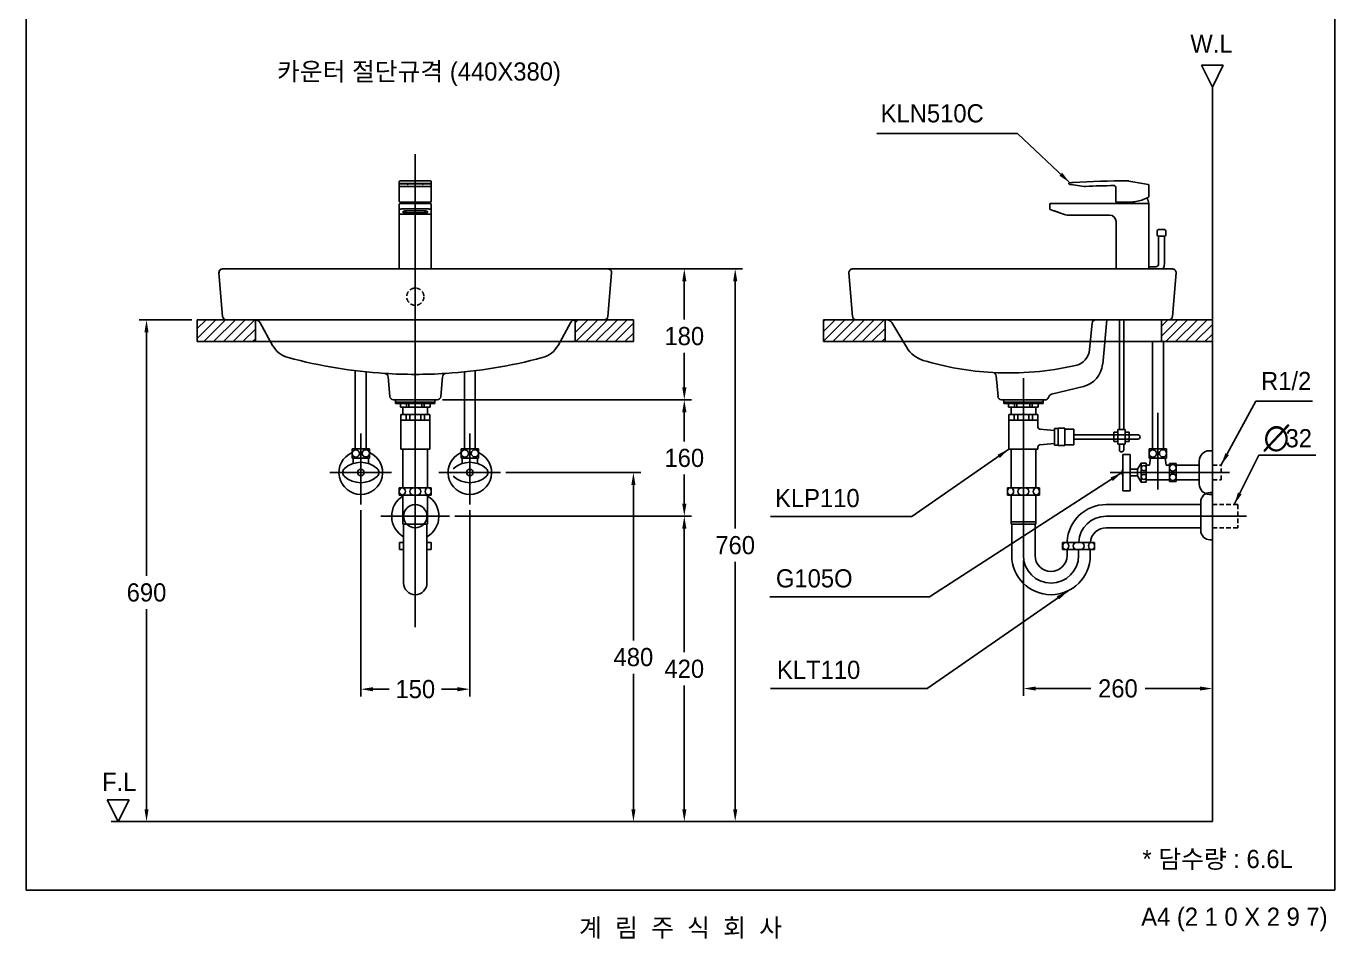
# Model space of a CAD drawing. Header units: millimetres. Extents: x 4660 to 6460, y -7073 to -4476.
# Drawn here: x 4660 to 6460, y -7073 to -5818 of the extents above; entities that cross this region are included whole.
import ezdxf
from ezdxf.enums import TextEntityAlignment as Align
from ezdxf.lldxf.tags import DXFTag

# ---------------------------------------------------------------- set-up
doc = ezdxf.new("R2010")
doc.units = ezdxf.units.MM
doc.linetypes.add('DASHED2', pattern=[9.525, 6.35, -3.175])
for name, color, linetype in [('TEXT', 7, 'Continuous'), ('내부선 및 부속', 4, 'Continuous'), ('도각라인', 7, 'Continuous'), ('외형선', 3, 'Continuous'), ('점선', 6, 'DASHED2'), ('중심선', 1, 'DASHED'), ('치수선', 7, 'Continuous')]:
    doc.layers.add(name, color=color, linetype=linetype)
doc.styles.add('____', font='')
doc.styles.add('타이틀', font='H2GTRM.TTF', dxfattribs={"height": 25})
doc.styles.get('____').set_extended_font_data('굴림')
tags = doc.linetypes.add('DASHDOT', pattern=[70, 31, -13, 13, -13]).pattern_tags.tags
tags[10:11] = [DXFTag(74, 4), DXFTag(75, 0), DXFTag(340, '0'), DXFTag(46, 0.0), DXFTag(50, 0.0), DXFTag(44, 0.0), DXFTag(45, 0.0)]
tags[8:9] = [DXFTag(74, 4), DXFTag(75, 0), DXFTag(340, '0'), DXFTag(46, 0.0), DXFTag(50, 0.0), DXFTag(44, 0.0), DXFTag(45, 0.0)]
tags[6:7] = [DXFTag(74, 4), DXFTag(75, 0), DXFTag(340, '0'), DXFTag(46, 0.0), DXFTag(50, 0.0), DXFTag(44, 0.0), DXFTag(45, 0.0)]
tags[4:5] = [DXFTag(74, 4), DXFTag(75, 0), DXFTag(340, '0'), DXFTag(46, 0.0), DXFTag(50, 0.0), DXFTag(44, 0.0), DXFTag(45, 0.0)]
tags = doc.linetypes.add('DASHED', pattern=[25.72, 12.86, -12.86]).pattern_tags.tags
tags[6:7] = [DXFTag(74, 4), DXFTag(75, 0), DXFTag(340, '0'), DXFTag(46, 0.0), DXFTag(50, 0.0), DXFTag(44, 0.0), DXFTag(45, 0.0)]
tags[4:5] = [DXFTag(74, 4), DXFTag(75, 0), DXFTag(340, '0'), DXFTag(46, 0.0), DXFTag(50, 0.0), DXFTag(44, 0.0), DXFTag(45, 0.0)]
doc.dimstyles.new('MSADIM', dxfattribs={"dimtxt": 33, "dimasz": 17, "dimexe": 10, "dimexo": 7.5, "dimgap": 10, "dimtad": 0, "dimtih": 1, "dimtoh": 1, "dimdec": 0, "dimzin": 1, "dimdsep": 46, "dimtxsty": '____', "dimcen": 11.25, "dimadec": 0, "dimazin": 0, "dimtfac": 1, "dimtdec": 0, "dimtix": 1, "dimtmove": 0, "dimatfit": 3, "dimfxl": 1, "dimtolj": 1, "dimtzin": 1, "dimarcsym": 0})

# ---------------------------------------------------------------- blocks, each defined once
blk = doc.blocks.new('*D1')
at = {"layer": '치수선', "color": 0, "linetype": 'Continuous', "lineweight": -2, "transparency": 16777216}
for p, q in [((4887.8, -6222), (4815.6, -6222)), ((4825.6, -6239), (4825.6, -6574.2)), ((4825.6, -6895), (4825.6, -6619.8)), ((4853.3, -6912), (4815.6, -6912))]:
    blk.add_line(p, q, dxfattribs=at)
at = {"layer": '치수선', "color": 0, "linetype": 'Continuous', "transparency": 16777216}
for points in [[(4822.8, -6239), (4828.4, -6239), (4825.6, -6222)], [(4822.8, -6895), (4828.4, -6895), (4825.6, -6912)]]:
    blk.add_solid(points, dxfattribs=at)
at = {"layer": '치수선', "color": 0, "linetype": 'Continuous', "transparency": 16777216, "insert": (4825.6, -6597), "char_height": 25, "attachment_point": 5, "style": '____'}
blk.add_mtext('\\A1;690', dxfattribs=at)
blk = doc.blocks.new('*D2')
at = {"layer": '치수선', "color": 0, "linetype": 'Continuous', "lineweight": -2, "transparency": 16777216}
for p, q in [((5450, -6152), (5575.3, -6152)), ((5565.3, -6169), (5565.3, -6221.6)), ((5565.3, -6315), (5565.3, -6267.3)), ((5232.8, -6332), (5575.3, -6332))]:
    blk.add_line(p, q, dxfattribs=at)
at = {"layer": '치수선', "color": 0, "linetype": 'Continuous', "transparency": 16777216}
for points in [[(5562.5, -6169), (5568.2, -6169), (5565.3, -6152)], [(5562.5, -6315), (5568.2, -6315), (5565.3, -6332)]]:
    blk.add_solid(points, dxfattribs=at)
at = {"layer": '치수선', "color": 0, "linetype": 'Continuous', "transparency": 16777216, "insert": (5565.3, -6244.5), "char_height": 25, "attachment_point": 5, "style": '____'}
blk.add_mtext('\\A1;180', dxfattribs=at)
blk = doc.blocks.new('*D3')
at = {"layer": '치수선', "color": 0, "linetype": 'Continuous', "lineweight": -2, "transparency": 16777216}
for p, q in [((5467.8, -6152), (5645.3, -6152)), ((5635.3, -6169), (5635.3, -6509.1)), ((5635.3, -6895), (5635.3, -6554.8)), ((5593.5, -6912), (5645.3, -6912))]:
    blk.add_line(p, q, dxfattribs=at)
at = {"layer": '치수선', "color": 0, "linetype": 'Continuous', "transparency": 16777216}
for points in [[(5632.5, -6169), (5638.2, -6169), (5635.3, -6152)], [(5632.5, -6895), (5638.2, -6895), (5635.3, -6912)]]:
    blk.add_solid(points, dxfattribs=at)
at = {"layer": '치수선', "color": 0, "linetype": 'Continuous', "transparency": 16777216, "insert": (5635.3, -6532), "char_height": 25, "attachment_point": 5, "style": '____'}
blk.add_mtext('\\A1;760', dxfattribs=at)
blk = doc.blocks.new('*D4')
at = {"layer": '치수선', "color": 0, "linetype": 'Continuous', "lineweight": -2, "transparency": 16777216}
for p, q in [((5232.9, -6332), (5575.3, -6332)), ((5565.3, -6349), (5565.3, -6389.1)), ((5565.3, -6475), (5565.3, -6434.8)), ((5249.8, -6492), (5575.3, -6492))]:
    blk.add_line(p, q, dxfattribs=at)
at = {"layer": '치수선', "color": 0, "linetype": 'Continuous', "transparency": 16777216}
for points in [[(5562.5, -6349), (5568.2, -6349), (5565.3, -6332)], [(5562.5, -6475), (5568.2, -6475), (5565.3, -6492)]]:
    blk.add_solid(points, dxfattribs=at)
at = {"layer": '치수선', "color": 0, "linetype": 'Continuous', "transparency": 16777216, "insert": (5565.3, -6412), "char_height": 25, "attachment_point": 5, "style": '____'}
blk.add_mtext('\\A1;160', dxfattribs=at)
blk = doc.blocks.new('*D5')
at = {"layer": '치수선', "color": 0, "linetype": 'Continuous', "lineweight": -2, "transparency": 16777216}
for p, q in [((5254.8, -6492), (5575.3, -6492)), ((5565.3, -6509), (5565.3, -6679.1)), ((5565.3, -6895), (5565.3, -6724.8)), ((5526.9, -6912), (5575.3, -6912))]:
    blk.add_line(p, q, dxfattribs=at)
at = {"layer": '치수선', "color": 0, "linetype": 'Continuous', "transparency": 16777216}
for points in [[(5562.5, -6509), (5568.2, -6509), (5565.3, -6492)], [(5562.5, -6895), (5568.2, -6895), (5565.3, -6912)]]:
    blk.add_solid(points, dxfattribs=at)
at = {"layer": '치수선', "color": 0, "linetype": 'Continuous', "transparency": 16777216, "insert": (5565.3, -6702), "char_height": 25, "attachment_point": 5, "style": '____'}
blk.add_mtext('\\A1;420', dxfattribs=at)
blk = doc.blocks.new('*D6')
at = {"layer": '치수선', "color": 0, "linetype": 'Continuous', "lineweight": -2, "transparency": 16777216}
for p, q in [((5319.9, -6432), (5505.3, -6432)), ((5495.3, -6449), (5495.3, -6663)), ((5495.3, -6895), (5495.3, -6708.7)), ((5462.5, -6912), (5505.3, -6912))]:
    blk.add_line(p, q, dxfattribs=at)
at = {"layer": '치수선', "color": 0, "linetype": 'Continuous', "transparency": 16777216}
for points in [[(5492.5, -6449), (5498.2, -6449), (5495.3, -6432)], [(5492.5, -6895), (5498.2, -6895), (5495.3, -6912)]]:
    blk.add_solid(points, dxfattribs=at)
at = {"layer": '치수선', "color": 0, "linetype": 'Continuous', "transparency": 16777216, "insert": (5495.3, -6685.9), "char_height": 25, "attachment_point": 5, "style": '____'}
blk.add_mtext('\\A1;480', dxfattribs=at)
blk = doc.blocks.new('*D7')
at = {"layer": '치수선', "color": 0, "linetype": 'Continuous', "lineweight": -2, "transparency": 16777216}
for p, q in [((5120.3, -6483.5), (5120.3, -6739.9)), ((5270.3, -6483.5), (5270.3, -6739.9)), ((5137.3, -6729.9), (5159.4, -6729.9)), ((5253.3, -6729.9), (5231.3, -6729.9))]:
    blk.add_line(p, q, dxfattribs=at)
at = {"layer": '치수선', "color": 0, "linetype": 'Continuous', "transparency": 16777216}
for points in [[(5137.3, -6727.1), (5137.3, -6732.8), (5120.3, -6729.9)], [(5253.3, -6727.1), (5253.3, -6732.8), (5270.3, -6729.9)]]:
    blk.add_solid(points, dxfattribs=at)
at = {"layer": '치수선', "color": 0, "linetype": 'Continuous', "transparency": 16777216, "insert": (5195.3, -6729.9), "char_height": 25, "attachment_point": 5, "style": '____'}
blk.add_mtext('\\A1;150', dxfattribs=at)
blk = doc.blocks.new('수전_정면')
at = {"layer": '내부선 및 부속', "linetype": 'Continuous'}
for p, q in [((4908.2, -5757.8), (4908.2, -5760.1)), ((4908.2, -5757.8), (4908.2, -5758)), ((4908.2, -5758), (4908.2, -5761.8)), ((4909.2, -5756.8), (4951.2, -5756.8)), ((4952.2, -5757.8), (4952.2, -5760.1)), ((4908.2, -5761.4), (4908.2, -5760.1)), ((4908.2, -5763.4), (4908.2, -5761.4)), ((4908.2, -5761.8), (4908.2, -5762.7)), ((4908.2, -5784.9), (4908.2, -5762.2)), ((4908.2, -5762.2), (4908.2, -5763.5)), ((4908.2, -5763.9), (4908.2, -5762.7)), ((4908.2, -5763.5), (4908.2, -5763.4)), ((4908.2, -5763.9), (4908.2, -5780.7)), ((4909.2, -5764.4), (4951.2, -5764.4)), ((4946.2, -5760.5), (4914.2, -5760.5)), ((4914.2, -5760.5), (4914.2, -5760.7)), ((4914.2, -5760.7), (4946.2, -5760.7)), ((4920.2, -5761), (4919.2, -5761)), ((4919.2, -5761), (4919.2, -5761.7)), ((4919.2, -5761.7), (4919.2, -5761.9)), ((4919.2, -5761.9), (4920.2, -5761.9)), ((4920.2, -5761.9), (4920.2, -5761)), ((4920.2, -5761.7), (4920.2, -5761)), ((4920.2, -5761.9), (4920.2, -5761.7)), ((4940.2, -5761), (4940.2, -5761.7)), ((4941.2, -5761), (4940.2, -5761)), ((4940.2, -5761.7), (4940.2, -5761.9)), ((4940.2, -5761.9), (4941.2, -5761.9)), ((4941.2, -5761.9), (4940.2, -5761.9)), ((4941.2, -5761.7), (4941.2, -5761)), ((4941.2, -5761.9), (4941.2, -5761)), ((4941.2, -5761.9), (4941.2, -5761.7)), ((4941.2, -5761.9), (4941.2, -5761.9)), ((4946.2, -5760.7), (4946.2, -5760.5)), ((4951.2, -5764.5), (4951.2, -5764.4)), ((4952.2, -5760.1), (4952.2, -5761.4)), ((4952.2, -5761.4), (4952.2, -5763.4)), ((4952.2, -5762.2), (4952.2, -5762.2)), ((4952.2, -5762.2), (4952.2, -5784.9)), ((4952.2, -5763.5), (4952.2, -5763.4)), ((4908.2, -5780.7), (4908.2, -5784.9)), ((4908.2, -5797), (4908.2, -5788.9)), ((4908.2, -5877.9), (4908.2, -5788.9)), ((4909.7, -5785.9), (4909.2, -5785.9)), ((4909.2, -5787.9), (4914.2, -5787.9)), ((4950.8, -5785.9), (4909.7, -5785.9)), ((4914.2, -5787.9), (4946.2, -5787.9)), ((4914.2, -5795.2), (4946.2, -5795.2)), ((4951.2, -5787.9), (4946.2, -5787.9)), ((4951.2, -5785.9), (4950.8, -5785.9)), ((4952.2, -5788.9), (4952.2, -5797)), ((4908.2, -5801.7), (4908.2, -5797)), ((4908.2, -5802.9), (4908.2, -5801.7)), ((4908.2, -5877.9), (4908.2, -5802.9)), ((4909.2, -5802.6), (4951.2, -5802.6)), ((4943.2, -5798.1), (4917.2, -5798.1)), ((4917.2, -5800.9), (4917.2, -5798.1)), ((4917.2, -5800.9), (4943.2, -5800.9)), ((4943.2, -5800.9), (4943.2, -5798.1)), ((4952.2, -5797), (4952.2, -5801.7)), ((4952.2, -5802.9), (4952.2, -5801.7)), ((4952.2, -5802.9), (4952.2, -5802.9)), ((4952.2, -5802.9), (4952.2, -5877.9))]:
    blk.add_line(p, q, dxfattribs=at)
for centre, radius, start, end in [((4951.2, -5763.5), 1, 270, 0), ((4909.2, -5784.9), 1, 180, 270), ((4909.2, -5788.9), 1, 90, 180), ((4909.2, -5788.9), 1, 90, 180), ((4937.9, -5792.9), 27.6, 165.1842, 169.4357), ((4923.6, -5792.9), 27.6, 10.5643, 14.8158), ((4951.2, -5784.9), 1, 270, 0), ((4951.2, -5788.9), 1, 0, 90)]:
    blk.add_arc(centre, radius, start, end, dxfattribs=at)
for points, knots in [([(4908.3, -5757.7), (4908.3, -5757.7), (4908.3, -5757.6), (4908.3, -5757.4), (4908.5, -5757.2), (4908.7, -5757), (4909, -5756.9), (4909.1, -5756.8), (4909.2, -5756.8)], [0, 0, 0, 0, 0.097046, 0.215477, 0.366984, 0.6013, 0.806128, 1, 1, 1, 1]), ([(4951.2, -5756.8), (4951.3, -5756.8), (4951.4, -5756.8), (4951.6, -5756.9), (4951.8, -5757), (4952, -5757.2), (4952.1, -5757.3), (4952.2, -5757.5), (4952.2, -5757.6), (4952.2, -5757.7), (4952.2, -5757.7), (4952.2, -5757.8)], [0, 0, 0, 0, 0.020818, 0.239105, 0.419032, 0.574027, 0.708164, 0.821662, 0.913084, 0.980269, 1, 1, 1, 1]), ([(4914.2, -5760.5), (4913.8, -5760.5), (4913.1, -5760.5), (4912.3, -5760.5), (4911.6, -5760.4), (4911, -5760.4), (4910.3, -5760.4), (4909.7, -5760.3), (4909.2, -5760.3), (4909, -5760.3), (4908.9, -5760.3), (4908.7, -5760.2), (4908.3, -5760.2), (4908.2, -5760.1), (4908.2, -5760.1)], [0, 0, 0, 0, 0.142857, 0.214286, 0.285714, 0.357143, 0.428571, 0.571429, 0.642857, 0.678571, 0.696429, 0.714286, 0.857143, 1, 1, 1, 1]), ([(4908.2, -5761.4), (4908.2, -5761.3), (4908.7, -5761), (4910.4, -5760.8), (4912.5, -5760.7), (4913.8, -5760.7), (4914.2, -5760.7)], [0, 0, 0, 0, 0.285714, 0.571429, 0.857143, 1, 1, 1, 1]), ([(4952.1, -5760.2), (4952.1, -5760.2), (4952, -5760.2), (4951.7, -5760.3), (4951, -5760.3), (4950.2, -5760.4), (4949.5, -5760.4), (4948.7, -5760.4), (4947.6, -5760.5), (4946.7, -5760.5), (4946.2, -5760.5)], [0, 0, 0, 0, 0.022938, 0.185782, 0.348626, 0.511469, 0.592891, 0.674313, 0.837156, 1, 1, 1, 1]), ([(4946.2, -5760.7), (4947.1, -5760.7), (4948.9, -5760.7), (4951.1, -5760.9), (4951.9, -5761.1), (4952.1, -5761.2), (4952.1, -5761.2)], [0, 0, 0, 0, 0.32589, 0.651781, 0.977671, 1, 1, 1, 1]), ([(4908.2, -5797), (4908.2, -5796.7), (4908.7, -5796.2), (4910.4, -5795.5), (4912.5, -5795.2), (4913.8, -5795.2), (4914.2, -5795.2)], [0, 0, 0, 0, 0.285714, 0.571429, 0.857143, 1, 1, 1, 1]), ([(4946.2, -5795.2), (4947.1, -5795.2), (4948.9, -5795.3), (4951.1, -5795.8), (4951.9, -5796.3), (4952.1, -5796.6), (4952.1, -5796.6)], [0, 0, 0, 0, 0.326484, 0.652968, 0.979452, 1, 1, 1, 1]), ([(4908.2, -5802.8), (4908.2, -5802.9), (4908.2, -5802.9), (4908.2, -5803), (4908.3, -5803), (4908.3, -5803.1)], [0, 0, 0, 0, 0.003909, 0.003909, 1, 1, 1, 1]), ([(4952.2, -5803), (4952.2, -5803.1), (4952.2, -5803.1), (4952.2, -5803.1), (4952.2, -5803.1)], [0, 0, 0, 0, 0.705199, 1, 1, 1, 1])]:
    blk.add_open_spline(points, degree=3, knots=knots, dxfattribs=at)
for points, degree in [([(4952.2, -5759.9), (4952.2, -5760.1), (4952.1, -5760.2)], 2), ([(4952.2, -5759.9), (4952.2, -5760), (4952.2, -5760.1), (4952.2, -5760.1)], 3), ([(4951.9, -5764.3), (4951.8, -5764.4), (4951.8, -5764.5), (4951.7, -5764.5)], 3), ([(4951.7, -5764.4), (4951.7, -5764.4), (4951.7, -5764.5), (4951.7, -5764.5)], 3), ([(4952.2, -5760.1), (4952.2, -5760.1), (4952.2, -5760.2), (4952.1, -5760.2)], 3), ([(4952.1, -5761.2), (4952.2, -5761.4), (4952.2, -5761.5)], 2), ([(4952.1, -5761.2), (4952.2, -5761.3), (4952.2, -5761.3), (4952.2, -5761.4)], 3), ([(4952.2, -5761.4), (4952.2, -5761.4), (4952.2, -5761.5), (4952.2, -5761.5)], 3), ([(4952.1, -5796.6), (4952.2, -5796.7), (4952.2, -5796.9), (4952.2, -5797)], 3), ([(4952.1, -5796.6), (4952.2, -5796.9), (4952.2, -5797.2)], 2), ([(4952.2, -5797), (4952.2, -5797), (4952.2, -5797.1), (4952.2, -5797.2)], 3)]:
    blk.add_open_spline(points, degree=degree, dxfattribs=at)
for points in [[(4909.2, -5764.4), (4908.2, -5764.4), (4908.2, -5763.4)], [(4952.2, -5763.4), (4952.2, -5764.4), (4951.2, -5764.4)], [(4909.2, -5802.6), (4908.2, -5802.6), (4908.2, -5801.7)], [(4952.2, -5801.7), (4952.2, -5802.6), (4951.2, -5802.6)]]:
    blk.add_rational_spline(points, [1, 0.707106769085, 1], degree=2, dxfattribs=at)
for points in [[(4917.2, -5800.9), (4913.2, -5800.9), (4913.2, -5799.5), (4913.2, -5798.1), (4917.2, -5798.1)], [(4943.2, -5798.1), (4947.2, -5798.1), (4947.2, -5799.5), (4947.2, -5800.9), (4943.2, -5800.9)]]:
    blk.add_rational_spline(points, [1, 0.707106769085, 1, 0.707106769085, 1], degree=2, knots=[0, 0, 0, 0.5, 0.5, 1, 1, 1], dxfattribs=at)
blk = doc.blocks.new('*D19')
at = {"layer": '치수선', "color": 0, "linetype": 'Continuous', "lineweight": -2, "transparency": 16777216}
for p, q in [((6031.7, -6553.5), (6031.7, -6739)), ((6291.7, -6584.1), (6291.7, -6739)), ((6048.7, -6729), (6124.4, -6729)), ((6274.7, -6729), (6199, -6729))]:
    blk.add_line(p, q, dxfattribs=at)
at = {"layer": '치수선', "color": 0, "linetype": 'Continuous', "transparency": 16777216}
for points in [[(6048.7, -6726.2), (6048.7, -6731.8), (6031.7, -6729)], [(6274.7, -6726.2), (6274.7, -6731.8), (6291.7, -6729)]]:
    blk.add_solid(points, dxfattribs=at)
at = {"layer": '치수선', "color": 0, "linetype": 'Continuous', "transparency": 16777216, "insert": (6161.7, -6729), "char_height": 25, "attachment_point": 5, "style": '____'}
blk.add_mtext('\\A1;260', dxfattribs=at)
blk = doc.blocks.new('수전_측면')
at = {"layer": '내부선 및 부속', "linetype": 'Continuous'}
for p, q in [((6060.2, -5757), (6081.9, -5760.8)), ((5977.8, -5760.7), (5977.8, -5760.5)), ((5977.8, -5760.5), (5977.8, -5760.7)), ((5983.6, -5762.3), (5978.6, -5761.7)), ((5998.7, -5764.4), (5983.6, -5762.3)), ((6042.3, -5784.9), (6042.3, -5766.3)), ((6081.9, -5760.8), (6086.9, -5761.7)), ((6087.8, -5762.7), (6087.8, -5762.8)), ((6087.8, -5763.9), (6087.8, -5762.8)), ((6087.8, -5763.9), (6087.8, -5778.3)), ((5951.5, -5795.2), (5951.5, -5788.9)), ((5951.5, -5788.9), (5951.5, -5795.2)), ((5952.5, -5787.9), (5957.5, -5787.9)), ((5957.5, -5787.9), (6081.8, -5787.9)), ((6043.3, -5785.9), (6056.7, -5785.9)), ((6043.8, -5785.9), (6048.2, -5785.9)), ((6058.8, -5785.9), (6056.7, -5785.9)), ((6065.8, -5785.9), (6058.8, -5785.9)), ((6086.8, -5787.9), (6081.8, -5787.9)), ((6086.8, -5787.9), (6087.8, -5787.9)), ((6087.8, -5787.9), (6087.8, -5788.9)), ((6087.8, -5877.9), (6087.8, -5788.9)), ((5957.2, -5797.9), (5952.2, -5796.1)), ((5952.2, -5796.1), (5957.2, -5797.9)), ((5957.2, -5797.9), (5970.2, -5802.6)), ((5970.2, -5802.6), (5957.2, -5797.9)), ((5957.8, -5798.1), (5965.3, -5800.9)), ((5965.3, -5800.9), (5957.8, -5798.1)), ((6033.8, -5803.9), (5977, -5803.9)), ((6042.8, -5877.9), (6042.8, -5812.9)), ((6099.2, -5830.9), (6099.2, -5825.9)), ((6101.2, -5823.9), (6109.3, -5823.9)), ((6111.2, -5825.8), (6111.2, -5830.9)), ((6105.2, -5832.9), (6101.1, -5832.9)), ((6101.2, -5832.9), (6101.2, -5870.9)), ((6101.2, -5832.9), (6109.2, -5832.9)), ((6107.5, -5832.9), (6102.8, -5832.9)), ((6109.2, -5832.9), (6105.2, -5832.9)), ((6109.3, -5832.9), (6105.2, -5832.9)), ((6109.2, -5870.9), (6109.2, -5832.9)), ((6087.8, -5855.9), (6087.8, -5850.9))]:
    blk.add_line(p, q, dxfattribs=at)
for centre, radius, start, end in [((6051.5, -6756.8), 1000, 89.5936, 93.8863), ((6058.5, -5766.8), 10, 80, 89.5936), ((5978.8, -5760.7), 1, 202.1993, 262.1993), ((5978.8, -5760.7), 1, 202.1993, 262.1993), ((5978.8, -5760.7), 1, 202.1993, 262.1993), ((5978.8, -5760.7), 1, 202.1993, 262.1993), ((6000.1, -5754.5), 10, 262.1993, 272.9349), ((6051.5, -6756.8), 993.6, 90.6538, 92.9349), ((6039, -5766.4), 3.34, 2.007, 69.3544), ((5952.5, -5788.9), 1, 90, 180), ((5952.5, -5788.9), 1, 90, 180), ((6043.3, -5784.9), 1, 180, 270), ((6074.9, -5792.9), 27.6, 165.1842, 169.4357), ((6060.2, -5730.3), 55.8, 275.72, 293.156), ((6060.6, -5792.9), 27.6, 10.5643, 27.3016), ((5977, -5783.9), 20, 250, 270), ((5977, -5783.9), 20, 250, 270), ((6033.8, -5812.9), 9, 0, 90), ((6101.2, -5825.9), 2, 90, 180), ((6101.1, -5830.9), 1.92, 180, 270), ((6109.3, -5825.8), 1.92, 0, 90), ((6109.3, -5830.9), 1.92, 270, 0)]:
    blk.add_arc(centre, radius, start, end, dxfattribs=at)
for points, degree in [([(5978.7, -5759.5), (5978.2, -5759.5), (5977.8, -5760), (5977.8, -5760.5)], 3), ([(5978.4, -5759.5), (5978.5, -5759.5), (5978.5, -5759.5), (5978.5, -5759.5)], 3), ([(5977.8, -5760.7), (5977.8, -5761.1), (5978.2, -5761.6), (5978.6, -5761.7)], 3), ([(6081.9, -5760.8), (6081.9, -5760.8), (6081.9, -5760.8), (6081.9, -5760.8)], 3), ([(6087.8, -5762.7), (6087.8, -5762.2), (6087.4, -5761.8), (6086.9, -5761.7)], 3), ([(5951.5, -5795.2), (5951.5, -5795.6), (5951.8, -5796), (5952.2, -5796.1)], 3), ([(6082.6, -5781.4), (6082.4, -5781.5), (6082.1, -5781.6)], 2), ([(6082.2, -5781.6), (6082.2, -5781.6), (6082.2, -5781.6), (6082.1, -5781.6)], 3)]:
    blk.add_open_spline(points, degree=degree, dxfattribs=at)
for points, knots in [([(5978.7, -5759.5), (5978.5, -5759.5), (5978.3, -5759.5), (5978.1, -5759.7), (5977.9, -5759.9), (5977.8, -5760.2), (5977.8, -5760.4), (5977.8, -5760.5)], [0, 0, 0, 0, 0.285714, 0.428571, 0.571429, 0.785714, 1, 1, 1, 1]), ([(5978.7, -5759.5), (5978.7, -5759.5), (5978.8, -5759.5), (5979.1, -5759.4), (5979.5, -5759.4), (5979.9, -5759.4), (5980.6, -5759.3), (5981.5, -5759.3), (5982.6, -5759.2), (5983.3, -5759.1), (5983.7, -5759.1)], [0, 0, 0, 0, 0.142857, 0.285714, 0.357143, 0.428571, 0.571429, 0.714286, 0.857143, 1, 1, 1, 1]), ([(5951.5, -5795.2), (5951.5, -5795.2), (5951.5, -5795.4), (5951.6, -5795.6), (5951.8, -5795.8), (5951.9, -5796), (5952.1, -5796.1), (5952.2, -5796.1)], [0, 0, 0, 0, 0.214286, 0.428571, 0.571429, 0.714286, 1, 1, 1, 1]), ([(6087.1, -5779.2), (6087.1, -5779.2), (6087, -5779.3), (6086.8, -5779.4), (6086.4, -5779.6), (6086.1, -5779.8), (6085.7, -5780), (6085.3, -5780.2), (6084.8, -5780.4), (6084.1, -5780.7), (6083.5, -5781), (6082.9, -5781.3), (6082.7, -5781.4), (6082.6, -5781.5)], [0, 0, 0, 0, 0.022972, 0.19686, 0.283804, 0.370748, 0.457692, 0.5229, 0.63158, 0.718524, 0.892412, 0.935884, 1, 1, 1, 1]), ([(6086.7, -5779.4), (6086.7, -5779.4), (6086.7, -5779.4), (6086.7, -5779.5), (6086.6, -5779.5), (6086.6, -5779.5), (6086.5, -5779.5), (6086.4, -5779.6), (6086.4, -5779.6), (6086.3, -5779.7), (6086.3, -5779.7), (6086.2, -5779.7), (6086.2, -5779.7), (6086.1, -5779.8), (6086.1, -5779.8), (6086, -5779.8), (6085.9, -5779.9), (6085.7, -5780), (6085.7, -5780), (6085.5, -5780.1), (6085.4, -5780.1), (6085.3, -5780.2), (6085.2, -5780.2), (6085.2, -5780.2), (6085.2, -5780.2), (6085.1, -5780.3)], [0, 0, 0, 0, 0.147203, 0.147203, 0.295653, 0.295653, 0.37051, 0.37051, 0.483564, 0.483564, 0.521467, 0.521467, 0.597561, 0.597561, 0.635788, 0.635788, 0.751471, 0.751471, 0.829397, 0.829397, 0.947331, 0.947331, 0.986892, 0.986892, 1, 1, 1, 1]), ([(6087.6, -5778.3), (6087.6, -5778.4), (6087.6, -5778.6), (6087.5, -5778.8), (6087.4, -5779.1), (6087.2, -5779.2), (6087.1, -5779.2)], [0, 0, 0, 0, 0.250001, 0.499999, 0.749998, 1, 1, 1, 1]), ([(6087.6, -5778.3), (6087.6, -5778.3), (6087.7, -5778.3), (6087.8, -5778.3), (6087.8, -5778.3)], [0, 0, 0, 0, 0.15708, 1, 1, 1, 1])]:
    blk.add_open_spline(points, degree=3, knots=knots, dxfattribs=at)
at = {"layer": 'TEXT', "insert": (5718.9, -5651.4), "char_height": 25, "width": 380.447, "attachment_point": 1, "line_spacing_factor": 0.963855, "style": '타이틀'}
blk.add_mtext('\\A1;KLN510C', dxfattribs=at)
at = {"layer": '치수선', "linetype": 'Continuous'}
blk.add_leader([(5979, -5759.3), (5907, -5691.5), (5713.6, -5691.5)], dimstyle='MSADIM', override={"dimtxt": 25}, dxfattribs=at)

msp = doc.modelspace()

# ---------------------------------------------------------------- linework, layer by layer
at = {"layer": '내부선 및 부속', "linetype": 'Continuous'}
for p, q in [((6213.7, -6149), (6204.2, -6149)), ((4895.3, -6252), (4895.3, -6222)), ((4895.3, -6222), (4948.1, -6222)), ((4975.3, -6252), (4975.3, -6222)), ((5415.3, -6252), (5415.3, -6222)), ((5495.3, -6222), (5443, -6222)), ((5495.3, -6252), (5495.3, -6222)), ((5756.7, -6222), (5756.7, -6252)), ((5756.7, -6222), (5816.7, -6222)), ((5841.7, -6222), (5841.7, -6252)), ((6216.7, -6222), (6291.7, -6222)), ((6221.7, -6222), (6221.7, -6252)), ((4895.3, -6252), (5195.3, -6252)), ((5495.3, -6252), (5195.3, -6252)), ((5756.7, -6252), (6291.7, -6252))]:
    msp.add_line(p, q, dxfattribs=at)
at = {"layer": '내부선 및 부속'}
for p, q in [((4974.8, -6222), (5415.8, -6222)), ((5843.7, -6222), (6146.7, -6222)), ((6126.2, -6226.5), (6122.6, -6262.9)), ((6163.7, -6222), (6163.7, -6373)), ((6169.7, -6222), (6169.7, -6373)), ((6209.2, -6399.2), (6209.2, -6252)), ((6224.2, -6399.2), (6224.2, -6252)), ((5112.8, -6291.9), (5112.8, -6399.2)), ((5127.8, -6293.6), (5127.8, -6399.2)), ((5262.8, -6293.6), (5262.8, -6399.2)), ((5277.8, -6291.9), (5277.8, -6399.2)), ((5168.3, -6332), (5168.3, -6337)), ((5168.3, -6335), (5222.3, -6335)), ((5222.3, -6332), (5222.3, -6337)), ((6001.7, -6332), (6061.7, -6332)), ((6004.7, -6332), (6004.7, -6337)), ((6004.7, -6335), (6058.7, -6335)), ((6058.7, -6332), (6058.7, -6337)), ((6066.4, -6328.9), (6067.1, -6327.1)), ((5168.3, -6337), (5222.3, -6337)), ((5174.8, -6337), (5174.8, -6342)), ((5174.8, -6342), (5215.8, -6342)), ((5175.3, -6352), (5175.3, -6400)), ((5175.3, -6352), (5215.3, -6352)), ((5178.3, -6352), (5178.3, -6342)), ((5182.8, -6352), (5182.8, -6360)), ((5183.3, -6337), (5183.3, -6342)), ((5186.3, -6337), (5186.3, -6342)), ((5187.8, -6352), (5187.8, -6360)), ((5202.8, -6352), (5202.8, -6360)), ((5204.3, -6337), (5204.3, -6342)), ((5207.3, -6337), (5207.3, -6342)), ((5207.8, -6352), (5207.8, -6360)), ((5212.3, -6352), (5212.3, -6342)), ((5215.3, -6352), (5215.3, -6400)), ((5215.8, -6337), (5215.8, -6342)), ((6004.7, -6337), (6058.7, -6337)), ((6011.2, -6337), (6011.2, -6342)), ((6011.2, -6342), (6052.2, -6342)), ((6011.7, -6352), (6011.7, -6400)), ((6011.7, -6352), (6051.7, -6352)), ((6014.7, -6352), (6014.7, -6342)), ((6019.2, -6352), (6019.2, -6360)), ((6019.7, -6337), (6019.7, -6342)), ((6022.7, -6337), (6022.7, -6342)), ((6024.2, -6352), (6024.2, -6360)), ((6039.2, -6352), (6039.2, -6360)), ((6040.7, -6337), (6040.7, -6342)), ((6043.7, -6337), (6043.7, -6342)), ((6044.2, -6352), (6044.2, -6360)), ((6048.7, -6352), (6048.7, -6342)), ((6051.7, -6352), (6051.7, -6369.2)), ((6052.2, -6337), (6052.2, -6342)), ((5175.3, -6360), (5215.3, -6360)), ((6011.7, -6360), (6051.7, -6360)), ((6074.7, -6371.5), (6074.7, -6394.5)), ((6074.7, -6371.5), (6079.7, -6371.5)), ((6079.7, -6371), (6079.7, -6395)), ((6079.7, -6371), (6088.7, -6371)), ((6088.7, -6371), (6088.7, -6395)), ((6054.5, -6372.2), (6074.7, -6374)), ((6088.7, -6372.2), (6101.2, -6372.2)), ((6101.2, -6372.2), (6101.2, -6393.7)), ((6101.2, -6380), (6189.2, -6380)), ((6101.2, -6386), (6189.2, -6386)), ((6156.2, -6389.5), (6156.2, -6376.5)), ((6161.7, -6376.5), (6156.2, -6376.5)), ((6161.7, -6389.5), (6156.2, -6389.5)), ((6171.7, -6373), (6161.7, -6373)), ((6161.7, -6373), (6161.7, -6393)), ((6171.7, -6373), (6171.7, -6393)), ((6177.2, -6376.5), (6171.7, -6376.5)), ((6177.2, -6389.5), (6171.7, -6389.5)), ((6177.2, -6389.5), (6177.2, -6376.5)), ((5108.3, -6399.2), (5108.3, -6412.2)), ((5132.3, -6399.2), (5108.3, -6399.2)), ((5132.3, -6399.2), (5132.3, -6412.2)), ((5175.3, -6400), (5215.3, -6400)), ((5178.3, -6453), (5178.3, -6400)), ((5212.3, -6453), (5212.3, -6400)), ((5258.3, -6399.2), (5258.3, -6412.2)), ((5282.3, -6399.2), (5258.3, -6399.2)), ((5282.3, -6399.2), (5282.3, -6412.2)), ((6011.7, -6400), (6051.7, -6400)), ((6014.7, -6453), (6014.7, -6400)), ((6048.7, -6453), (6048.7, -6400)), ((6051.7, -6396.7), (6051.7, -6400)), ((6054.5, -6393.7), (6074.7, -6392)), ((6074.7, -6394.5), (6079.7, -6394.5)), ((6079.7, -6395), (6088.7, -6395)), ((6088.7, -6393.7), (6101.2, -6393.7)), ((6171.7, -6393), (6161.7, -6393)), ((6163.7, -6393), (6163.7, -6400.7)), ((6168.7, -6407), (6168.7, -6457)), ((6168.7, -6407), (6178.7, -6407)), ((6169.7, -6393), (6169.7, -6400.7)), ((6178.7, -6407), (6178.7, -6457)), ((6204.7, -6399.2), (6228.7, -6399.2)), ((6204.7, -6412.2), (6204.7, -6399.2)), ((6228.7, -6412.2), (6228.7, -6399.2)), ((6287.7, -6402), (6291.7, -6402)), ((5132.3, -6412.2), (5108.3, -6412.2)), ((5109.8, -6412.2), (5109.8, -6419.7)), ((5130.8, -6412.2), (5130.8, -6419.7)), ((5282.3, -6412.2), (5258.3, -6412.2)), ((5259.8, -6412.2), (5259.8, -6419.7)), ((5280.8, -6412.2), (5280.8, -6419.7)), ((6193.7, -6419), (6188.7, -6427.2)), ((6193.7, -6419), (6200.7, -6419)), ((6193.7, -6419), (6193.7, -6445)), ((6200.7, -6419), (6200.7, -6445)), ((6200.7, -6421.7), (6205.2, -6421.7)), ((6204.7, -6412.2), (6228.7, -6412.2)), ((6205.2, -6421.7), (6206.7, -6412.2)), ((6226.7, -6412.2), (6228.2, -6421.7)), ((6228.2, -6421.7), (6232.7, -6421.7)), ((6232.7, -6419.5), (6232.7, -6444.5)), ((6232.7, -6419.5), (6241.7, -6419.5)), ((6241.7, -6419.5), (6241.7, -6444.5)), ((6241.7, -6421.7), (6273.7, -6421.7)), ((6273.7, -6416), (6273.7, -6448)), ((6178.7, -6427.2), (6188.7, -6427.2)), ((6178.7, -6436.7), (6188.7, -6436.7)), ((6188.7, -6427.2), (6188.7, -6436.7)), ((6188.7, -6436.7), (6193.7, -6445)), ((6200.7, -6442.2), (6232.7, -6442.2)), ((6241.7, -6442.2), (6273.7, -6442.2)), ((5173.3, -6453), (5217.3, -6453)), ((5173.3, -6453), (5173.3, -6463)), ((5217.3, -6453), (5217.3, -6463)), ((6009.7, -6453), (6053.7, -6453)), ((6009.7, -6453), (6009.7, -6463)), ((6053.7, -6453), (6053.7, -6463)), ((6168.7, -6457), (6178.7, -6457)), ((6193.7, -6445), (6200.7, -6445)), ((6232.7, -6444.5), (6241.7, -6444.5)), ((6287.7, -6462), (6291.7, -6462)), ((6288.7, -6459.5), (6291.7, -6459.5)), ((5173.3, -6463), (5217.3, -6463)), ((5178.3, -6463), (5178.3, -6503)), ((5212.3, -6463), (5212.3, -6503)), ((6009.7, -6463), (6053.7, -6463)), ((6014.7, -6463), (6014.7, -6503)), ((6048.7, -6463), (6048.7, -6503)), ((6145.7, -6476), (6275.7, -6476)), ((6275.7, -6472.5), (6275.7, -6508)), ((5178.3, -6503), (5212.3, -6503)), ((5179.3, -6503), (5179.3, -6584)), ((5211.3, -6503), (5211.3, -6584)), ((6014.7, -6500), (6048.7, -6500)), ((6014.7, -6503), (6048.7, -6503)), ((6015.7, -6503), (6015.7, -6546)), ((6047.7, -6503), (6047.7, -6546)), ((6145.7, -6508), (6275.7, -6508)), ((6275.7, -6508), (6275.7, -6511.5)), ((5173.6, -6528), (5173.6, -6538)), ((5179.3, -6528), (5173.6, -6528)), ((5217.1, -6528), (5211.3, -6528)), ((5217.1, -6528), (5217.1, -6538)), ((6085.7, -6528), (6129.7, -6528)), ((6085.7, -6528), (6085.7, -6538)), ((6091.7, -6528), (6091.7, -6526.8)), ((6129.7, -6528), (6129.7, -6538)), ((6288.7, -6524.5), (6291.7, -6524.5)), ((5179.3, -6538), (5173.6, -6538)), ((5217.1, -6538), (5211.3, -6538)), ((6085.7, -6538), (6129.7, -6538)), ((6091.7, -6538), (6091.7, -6546)), ((6123.7, -6538), (6123.7, -6546))]:
    msp.add_line(p, q, dxfattribs=at)
at = {"layer": '내부선 및 부속', "flags": 128}
for points in [[(5097.6, -6426.8, -0.388889), (5143.1, -6426.8)], [(5247.6, -6426.8, -0.388889), (5293.1, -6426.8)], [(5097.6, -6437.1, -0.44), (5097.6, -6426.8)], [(5143.1, -6437.1, -0.388889), (5097.6, -6437.1)], [(5143.1, -6426.8, -0.44), (5143.1, -6437.1)], [(5293.1, -6437.1, -0.388889), (5247.6, -6437.1)], [(5293.1, -6426.8, -0.44), (5293.1, -6437.1)], [(5177.6, -6462.9, -0.859727), (5177.6, -6453)], [(5177.6, -6453, -0.859727), (5177.6, -6462.9)], [(6014, -6462.9, -0.859727), (6014, -6453)], [(6014, -6453, -0.859727), (6014, -6462.9)], [(6287.7, -6462, -0.414214), (6273.7, -6448)], [(6090, -6537.9, -0.859727), (6090, -6528)], [(6090, -6528, -0.859727), (6090, -6537.9)]]:
    msp.add_lwpolyline(points, format="xyb", dxfattribs=at)
at = {"layer": '내부선 및 부속'}
for centre, radius in [((5113.4, -6405.8), 5), ((5127.3, -6405.6), 5), ((5263.4, -6405.8), 5), ((5277.3, -6405.6), 5), ((6209.7, -6405.8), 5), ((6223.7, -6405.6), 5), ((6197.2, -6426), 3.5), ((6237.2, -6425.5), 4.5), ((5120.3, -6432), 4.5), ((5270.3, -6432), 4.5), ((6197.2, -6438), 3.5), ((6237.2, -6438.5), 4.5), ((5195.3, -6492), 16)]:
    msp.add_circle(centre, radius, dxfattribs=at)
at = {"layer": '내부선 및 부속', "linetype": 'Continuous'}
for radius, start in [(4, 270), (12, 324.3147)]:
    msp.add_arc((6213.7, -6145), radius, start, 0, dxfattribs=at)
at = {"layer": '내부선 및 부속'}
for centre, radius, start, end in [((6131.2, -6227), 5, 90, 174.4007), ((6097.8, -6260.5), 25, 282.8564, 354.4007), ((5195.3, -5622), 675, 266.4167, 273.5833), ((6012.1, -5885.1), 410, 266.8443, 282.8564), ((6001.7, -6327), 5, 185.1134, 270), ((6061.7, -6327), 5, 270, 337.3801), ((6071.7, -6329), 5, 103.6631, 157.3801), ((6054.7, -6369.2), 3, 180, 265.0303), ((6189.2, -6383), 3, 270, 90), ((5120.3, -6432), 30, 113.5781, 66.4217), ((5270.3, -6432), 30, 113.5781, 66.4217), ((6054.7, -6396.7), 3, 94.9697, 180), ((6166.7, -6400.7), 3, 180, 0), ((6287.7, -6416), 14, 90, 180), ((6175.2, -6432), 7.84, 144.9654, 215.0346), ((5192.8, -6458), 5, 90, 270), ((5197.8, -6458), 5, 270, 90), ((5213.8, -6458), 5, 98.6269, 261.3731), ((5212.3, -6458), 5, 278.6269, 81.3731), ((6029.2, -6458), 5, 90, 270), ((6034.2, -6458), 5, 270, 90), ((6050.2, -6458), 5, 98.6269, 261.3731), ((6048.7, -6458), 5, 278.6269, 81.3731), ((6288.7, -6472.5), 13, 90, 180), ((5195.3, -6492), 32.5, 121.5389, 240.5076), ((5195.3, -6492), 32.5, 299.4924, 58.4611), ((6145.7, -6530), 54, 90, 176.6714), ((6145.7, -6530), 22, 90, 174.7841), ((6288.7, -6511.5), 13, 180, 270), ((6105.2, -6533), 5, 90, 270), ((6110.2, -6533), 5, 270, 90), ((6126.2, -6533), 5, 98.6269, 261.3731), ((6124.7, -6533), 5, 278.6269, 81.3731), ((6069.7, -6546), 54, 180, 0), ((6069.7, -6546), 22, 180, 0), ((5195.3, -6584), 16, 180, 0)]:
    msp.add_arc(centre, radius, start, end, dxfattribs=at)
at = {"layer": '도각라인', "color": 7}
for p, q in [((4660.1, -7006.3), (4660.1, -4476.3)), ((6460.1, -4476.3), (6460.1, -7006.3)), ((4660.1, -7006.3), (6460.1, -7006.3))]:
    msp.add_line(p, q, dxfattribs=at)
at = {"layer": '외형선', "linetype": 'Continuous'}
for p, q in [((6306.7, -5872), (6276.7, -5872)), ((6276.7, -5872), (6291.7, -5902)), ((6291.7, -5902), (6306.7, -5872)), ((6291.7, -6912), (6291.7, -5902)), ((4801.6, -6882), (4771.6, -6882)), ((4771.6, -6882), (4786.6, -6912)), ((4786.6, -6912), (4801.6, -6882)), ((4777, -6912), (6291.7, -6912))]:
    msp.add_line(p, q, dxfattribs=at)
at = {"layer": '외형선'}
for p, q in [((4930.3, -6152), (5460.3, -6152)), ((5796.7, -6152), (6236.7, -6152)), ((4930.3, -6217.4), (4925.3, -6157.4)), ((5460.3, -6217.4), (5465.3, -6157.4)), ((5796.8, -6217.4), (5791.8, -6157.4)), ((6236.7, -6217.4), (6241.7, -6157.4)), ((4935.3, -6222), (4974.8, -6222)), ((4981.8, -6226.1), (4999.1, -6257.1)), ((5408.8, -6226.1), (5391.6, -6257.1)), ((5415.8, -6222), (5455.3, -6222)), ((5801.6, -6222), (5843.7, -6222)), ((5850.6, -6225.8), (5871.3, -6260.1)), ((6146.7, -6222), (6140.8, -6282.9)), ((6146.7, -6222), (6231.7, -6222)), ((5996.8, -6327.4), (5994.2, -6299)), ((5160.4, -6327.4), (5157.8, -6300.2)), ((5230.3, -6327.4), (5232.9, -6300.2)), ((6070.6, -6324.1), (6114.2, -6313.5)), ((5165.3, -6332), (5225.3, -6332))]:
    msp.add_line(p, q, dxfattribs=at)
for centre, radius, start, end in [((4930.3, -6157), 5, 90, 182.3859), ((4930.3, -6157), 5, 90, 184.7636), ((5460.3, -6157), 5, 355.2364, 90), ((5796.7, -6157), 5, 90, 184.7636), ((6236.7, -6157), 5, 355.2364, 90), ((4935.3, -6217), 5, 184.7636, 270), ((4974.8, -6230), 8, 29.0228, 90), ((5415.8, -6230), 8, 90, 150.9772), ((5455.3, -6217), 5, 270, 355.2364), ((5801.7, -6217), 5, 180, 270), ((5843.7, -6230), 8, 31.0994, 90), ((6231.7, -6217), 5, 270, 0), ((5029.7, -6240.2), 35, 209.0228, 254.9972), ((5361, -6240.2), 35, 285.0028, 330.9772), ((5905.5, -6239.4), 40, 211.0994, 253.2575), ((5195.3, -5622), 675, 254.9972, 266.4167), ((5195.3, -5622), 675, 273.5833, 285.0028), ((6012.1, -5885.1), 410, 253.2575, 266.8443), ((5152.8, -6300.7), 5, 0, 86.4167), ((5237.8, -6300.7), 5, 93.5833, 180), ((5989.2, -6299.5), 5, 0, 86.8443), ((6105.9, -6279.5), 35, 283.6631, 354.4007), ((5165.3, -6327), 5, 185.3303, 270), ((5225.3, -6327), 5, 270, 354.6697)]:
    msp.add_arc(centre, radius, start, end, dxfattribs=at)
at = {"layer": '점선', "linetype": 'Continuous'}
for p, q in [((4895.3, -6234.1), (4907.5, -6222)), ((4895.3, -6247.6), (4920.9, -6222)), ((4904.4, -6252), (4934.4, -6222)), ((4917.9, -6252), (4947.9, -6222)), ((4931.3, -6252), (4961.3, -6222)), ((4944.8, -6252), (4974.8, -6222)), ((5415.3, -6226), (5419.3, -6222)), ((5415.3, -6239.5), (5432.8, -6222)), ((5416.3, -6252), (5446.3, -6222)), ((5429.7, -6252), (5459.7, -6222)), ((5443.2, -6252), (5473.2, -6222)), ((5456.7, -6252), (5486.7, -6222)), ((5470.2, -6252), (5495.3, -6226.8)), ((5756.7, -6224.4), (5759.2, -6222)), ((5756.7, -6237.9), (5772.6, -6222)), ((5756.7, -6251.3), (5786.1, -6222)), ((5769.6, -6252), (5799.6, -6222)), ((5783, -6252), (5813, -6222)), ((5796.5, -6252), (5826.5, -6222)), ((5810, -6252), (5840, -6222)), ((6221.7, -6230.8), (6230.6, -6222)), ((6221.7, -6244.3), (6244.1, -6222)), ((6227.6, -6252), (6257.6, -6222)), ((6241, -6252), (6271, -6222)), ((6254.5, -6252), (6284.5, -6222)), ((4958.3, -6252), (4975.3, -6234.9)), ((5483.6, -6252), (5495.3, -6240.3)), ((5823.4, -6252), (5841.7, -6233.7)), ((6268, -6252), (6291.7, -6228.2)), ((6281.4, -6252), (6291.7, -6241.7)), ((4971.8, -6252), (4975.3, -6248.4)), ((5836.9, -6252), (5841.7, -6247.1))]:
    msp.add_line(p, q, dxfattribs=at)
at = {"layer": '점선'}
for p, q in [((6291.7, -6421.7), (6303.7, -6421.7)), ((6303.7, -6442.2), (6303.7, -6421.7)), ((6291.7, -6442.2), (6303.7, -6442.2)), ((6291.7, -6476), (6326.7, -6476)), ((6326.7, -6476), (6326.7, -6508)), ((6291.7, -6508), (6326.7, -6508))]:
    msp.add_line(p, q, dxfattribs=at)
msp.add_circle((5195.3, -6190.2), 11.8, dxfattribs=at)
msp.add_circle((5195.3, -6190.2), 11.8, dxfattribs=at)
at = {"layer": '중심선', "linetype": 'DASHDOT'}
for p, q in [((5195.3, -5994.3), (5195.3, -6644.6)), ((6031.7, -6302), (6031.7, -6362)), ((6031.7, -6302), (6031.7, -6362)), ((6031.7, -6327.2), (6031.7, -6546)), ((6216.7, -6455.3), (6216.7, -6349.7)), ((5120.3, -6378.5), (5120.3, -6476)), ((5270.3, -6378.5), (5270.3, -6476)), ((5077.7, -6432), (5162.4, -6432)), ((5227.7, -6432), (5312.4, -6432)), ((6151.2, -6432), (6315.3, -6432)), ((5148, -6492), (5242.3, -6492)), ((6145.7, -6492), (6338.4, -6492)), ((6107.7, -6538), (6107.7, -6546))]:
    msp.add_line(p, q, dxfattribs=at)
for centre, start, end in [((6145.7, -6530), 90, 176.6714), ((6069.7, -6546), 180, 0)]:
    msp.add_arc(centre, 38, start, end, dxfattribs=at)

# ---------------------------------------------------------------- block references
for name, p in [('수전_측면', (116.5, -274.1)), ('수전_정면', (265.1, -274.1))]:
    msp.add_blockref(name, p)

# ---------------------------------------------------------------- texts
at = {"layer": 'TEXT', "style": '타이틀'}
for s, p in [('W.L', (6290.4, -5842.2)), ('F.L', (4788.1, -6857.3))]:
    msp.add_text(s, height=25, dxfattribs=at).set_placement(p, align=Align.MIDDLE)
for s, p in [('카운터 절단규격 (440X380)', (5200.3, -5880.5)), ('* 담수량 : 6.6L ', (6303.4, -6963.4)), ('계  림  주  식  회  사', (5560.1, -7058))]:
    msp.add_text(s, height=25, dxfattribs=at).set_placement(p, align=Align.MIDDLE_CENTER)
msp.add_text('A4 (2 1 0 X 2 9 7)', height=25, dxfattribs=at).set_placement((6450.1, -7042.8), align=Align.MIDDLE_RIGHT)
at = {"layer": '치수선'}
for s, height, style, p in [('∅', 35, '____', (6362, -6401.3)), ('32', 25, '타이틀', (6392.3, -6397.3))]:
    msp.add_text(s, height=height, dxfattribs=dict(at, style=style)).set_placement(p)
at = {"layer": '치수선', "linetype": 'Continuous', "char_height": 25, "width": 380.447, "attachment_point": 1, "line_spacing_factor": 0.963855, "style": '타이틀'}
for s, insert in [('\\A1;R1/2', (6358.6, -6293.6)), ('\\A1;KLP110', (5690.1, -6454.6)), ('\\A1;G105O', (5691.3, -6565)), ('\\A1;KLT110', (5692.8, -6690.8))]:
    msp.add_mtext(s, dxfattribs=dict(at, insert=insert))

# ---------------------------------------------------------------- dimensions: what is measured, and where the dimension line sits
at = {"layer": '치수선', "linetype": 'Continuous'}
for base, p1, p2, picture, middle in [((5565.3, -6332), (5442.5, -6152), (5225.3, -6332), '*D2', (5565.3, -6244.5)), ((4825.6, -6912), (4895.3, -6222), (4860.8, -6912), '*D1', (4825.6, -6597)), ((5495.3, -6912), (5312.4, -6432), (5455, -6912), '*D6', (5495.3, -6685.9))]:
    dim = msp.add_linear_dim(base=base, p1=p1, p2=p2, angle=90, dimstyle='MSADIM', override={"dimtxt": 25}, dxfattribs=at)
    dim.commit()
    dim.dimension.update_dxf_attribs({"geometry": picture, "text_midpoint": middle, "dimtype": 160})
for base, p1, p2, picture, middle in [((5635.3, -6912), (5460.3, -6152), (5586, -6912), '*D3', (5635.3, -6532)), ((5565.3, -6492), (5225.4, -6332), (5242.3, -6492), '*D4', (5565.3, -6412)), ((5565.3, -6912), (5247.3, -6492), (5519.4, -6912), '*D5', (5565.3, -6702))]:
    dim = msp.add_linear_dim(base=base, p1=p1, p2=p2, angle=90, dimstyle='MSADIM', override={"dimtxt": 25}, dxfattribs=at)
    dim.commit()
    dim.dimension.update_dxf_attribs({"geometry": picture, "text_midpoint": middle})
dim = msp.add_linear_dim(base=(5270.3, -6729.9), p1=(5120.3, -6476), p2=(5270.3, -6476), dimstyle='MSADIM', override={"dimtxt": 25}, dxfattribs=at)
dim.commit()
dim.dimension.update_dxf_attribs({"geometry": '*D7', "text_midpoint": (5195.3, -6729.9), "dimtype": 160})
dim = msp.add_linear_dim(base=(6291.7, -6729), p1=(6031.7, -6546), p2=(6291.7, -6576.6), dimstyle='MSADIM', override={"dimtxt": 25}, dxfattribs=at)
dim.commit()
dim.dimension.update_dxf_attribs({"geometry": '*D19', "text_midpoint": (6161.7, -6729)})

# ---------------------------------------------------------------- leaders
for points in [[(6303.8, -6421.6), (6351.6, -6334), (6429.6, -6334)], [(6011.7, -6400), (5878.2, -6492.6), (5683.8, -6492.6)], [(6321.8, -6475.9), (6355.5, -6408.3), (6433.8, -6408.3)], [(6167.3, -6432), (5902.7, -6603), (5682.8, -6603.1)], [(6093.2, -6594.6), (5899.3, -6729), (5683.8, -6729)]]:
    msp.add_leader(points, dimstyle='MSADIM', override={"dimtxt": 25}, dxfattribs=at)

doc.saveas('drawing.dxf')
